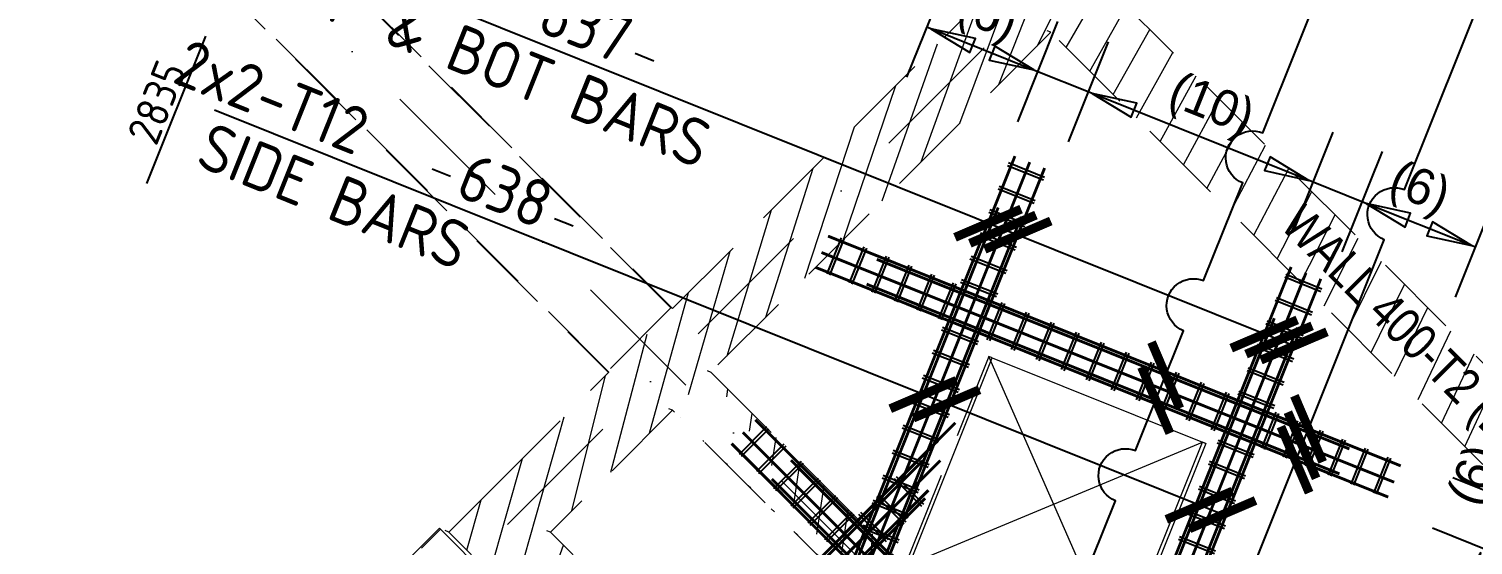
# Model space of a CAD drawing. Extents: x 660761725 to 1323371458, y 2734871439 to 5470067957.
# Drawn here: x 661887250 to 661895289, y 2735034278 to 2735037149 of the extents above; entities that cross this region are included whole.
import ezdxf
from ezdxf.enums import TextEntityAlignment as Align

# ---------------------------------------------------------------- set-up
doc = ezdxf.new("R2010")
doc.units = 0
for name, pattern in [('AXES', [1.95, 1.2, -0.25, 0.25, -0.25]), ('Hidden', [714.375, 476.25, -238.125]), ('sbp_axis_short', [10, 5, -2.5, 0, -2.5])]:
    doc.linetypes.add(name, pattern=pattern)
doc.layers.add('A-DETL', color=5, linetype='Continuous', lineweight=9, true_color=0x0000ff)
for name, color, linetype, lineweight in [('A-FLOR-PATT', 7, 'Continuous', 15), ('A-ROOF', 7, 'Continuous', 15), ('A-WALL-IDEN', 7, 'Continuous', 9), ('I-WALL', 7, 'Continuous', 15), ('S-GRID', 7, 'Continuous', 9)]:
    doc.layers.add(name, color=color, linetype=linetype, lineweight=lineweight)
for name, color, linetype in [('S-AXIS', 20, 'AXES'), ('S-RBAR-T12', 151, 'Continuous'), ('S-RBAR-T20', 10, 'Continuous'), ('S-RDIMO', 8, 'Continuous'), ('S-RSYMB', 7, 'Continuous'), ('S-SIMPLETEXT', 7, 'Continuous')]:
    doc.layers.add(name, color=color, linetype=linetype)
doc.styles.add('Arial Narrow_1', font='ARIALN.TTF', dxfattribs={"height": 199.9999999999998})
doc.styles.add('ARMACAD', font='isocp.shx')
pattern_1 = [(74.99999999999999, (0, 0), (-153.3407249233896, 41.08752341002518), [])]

# ---------------------------------------------------------------- blocks, each defined once
blk = doc.blocks.new('I am… All Range.')
at = {"layer": 'S-GRID', "color": 8, "linetype": 'sbp_axis_short', "lineweight": 13, "ltscale": 150}
for p, q in [((662618010.1861551, 2734519029.21969), (662684113.7569702, 2734585132.790505)), ((662618471.4835767, 2734543669.734396), (662647091.3762469, 2734515049.841725))]:
    blk.add_line(p, q, dxfattribs=at)
blk = doc.blocks.new('I am… Atomic.')
at = {"layer": 'A-FLOR-PATT', "transparency": 33554600}
h = blk.add_hatch(dxfattribs=at)
h.set_pattern_fill('ANSI31', color=8, scale=50, angle=30, style=0)
h.set_pattern_definition(pattern_1)
edge = h.paths.add_edge_path()
edge.add_line((662389967.6433319, 2734579123.010657), (662390007.8012236, 2734579503.468677))
edge.add_line((662342114.705975, 2734544592.546931), (662390007.8012234, 2734579503.468677))
edge.add_line((662363195.8073889, 2734559608.047176), (662389967.7690635, 2734579123.040917))
edge.add_line((662362417.6524743, 2734559040.823584), (662363719.8899552, 2734559990.06879))
edge.add_line((662346720.4841449, 2734547598.623516), (662362783.6519626, 2734559307.613063))
edge.add_line((662345821.5310795, 2734546943.346041), (662347578.010761, 2734548223.703842))
edge.add_line((662342292.6126368, 2734544370.997322), (662346307.4227723, 2734547297.529027))
edge.add_line((662325865.2845687, 2734528370.671522), (662342114.6925843, 2734544592.5523))
edge.add_line((662340490.7204528, 2734542572.157625), (662342149.9785906, 2734544228.604904))
edge.add_line((662339422.0417168, 2734541505.28928), (662341320.3495216, 2734543400.381265))
edge.add_line((662336597.6306283, 2734538685.662872), (662340136.8031961, 2734542218.839921))
edge.add_line((662332705.8949801, 2734534800.520002), (662336243.7133716, 2734538332.345168))
edge.add_line((662332253.0745114, 2734534348.466631), (662332782.9359009, 2734534877.430412))
edge.add_line((662326312.3910785, 2734528417.846987), (662332351.9776915, 2734534447.202265))
edge.add_line((662325865.2845687, 2734528370.671522), (662326312.3910785, 2734528417.846987))
h = blk.add_hatch(dxfattribs=at)
h.set_pattern_fill('ANSI31', color=8, scale=50, angle=30, style=0)
h.set_pattern_definition(pattern_1)
edge = h.paths.add_edge_path()
edge.add_line((662389967.6433319, 2734579123.010657), (662390007.8012236, 2734579503.468677))
edge.add_line((662390178.8400514, 2734578972.951882), (662393574.2351673, 2734576558.543434))
edge.add_line((662390389.9110394, 2734578822.862847), (662389967.7690635, 2734579123.040917))
edge.add_line((662401600.1085552, 2734571260.373601), (662390007.8012234, 2734579503.468677))
edge.add_line((662401045.2346829, 2734570742.112331), (662400996.5411683, 2734571280.666277))
edge.add_line((662400996.5411683, 2734571280.666277), (662391834.41239, 2734577795.702194))
edge.add_line((662401631.7932035, 2734570909.939), (662401600.1085552, 2734571260.373601))
edge.add_line((662398386.0115408, 2734568087.393885), (662401045.2346829, 2734570742.112331))
edge.add_line((662378065.801715, 2734545768.423274), (662383150.2610395, 2734551353.010825))
edge.add_line((662383150.2610395, 2734551353.010825), (662388234.7203641, 2734556937.598375))
edge.add_line((662388234.7203641, 2734556937.598375), (662393319.1796887, 2734562522.185926))
edge.add_line((662393319.1796887, 2734562522.185926), (662398403.6390133, 2734568106.773477))
edge.add_line((662377177.0145457, 2734544792.211362), (662378389.7704264, 2734546124.258873))
edge.add_line((662345219.5168241, 2734509691.243385), (662350637.7770958, 2734515642.46591))
edge.add_line((662350637.7770958, 2734515642.46591), (662356056.0373675, 2734521593.688435))
edge.add_line((662356056.0373675, 2734521593.688435), (662361474.2976393, 2734527544.91096))
edge.add_line((662361474.2976393, 2734527544.91096), (662366892.5579109, 2734533496.133485))
edge.add_line((662366892.5579109, 2734533496.133485), (662372310.8181826, 2734539447.35601))
edge.add_line((662372310.8181826, 2734539447.35601), (662377729.0784543, 2734545398.578536))
edge.add_line((662345267.5598451, 2734509156.384884), (662400082.3408674, 2734569362.972085))
edge.add_line((662401418.6805061, 2734570690.601139), (662400941.3227103, 2734570214.051982))
edge.add_line((662400082.3408674, 2734569362.972085), (662401631.7932035, 2734570909.939))
h = blk.add_hatch(dxfattribs=at)
h.set_pattern_fill('ANSI31', color=8, scale=50, angle=30, style=0)
h.set_pattern_definition(pattern_1)
edge = h.paths.add_edge_path()
edge.add_line((662345468.2720397, 2734510142.524049), (662345661.1307589, 2734509588.669044))
edge.add_line((662345219.5168241, 2734509691.243385), (662350637.7770958, 2734515642.46591))
edge.add_line((662350637.7770958, 2734515642.46591), (662356056.0373675, 2734521593.688435))
edge.add_line((662356056.0373675, 2734521593.688435), (662361474.2976393, 2734527544.91096))
edge.add_line((662361474.2976393, 2734527544.91096), (662366892.5579109, 2734533496.133485))
edge.add_line((662366892.5579109, 2734533496.133485), (662372310.8181826, 2734539447.35601))
edge.add_line((662372310.8181826, 2734539447.35601), (662377729.0784543, 2734545398.578536))
edge.add_line((662345267.5598451, 2734509156.384884), (662400082.3408674, 2734569362.972085))
h = blk.add_hatch(dxfattribs=at)
h.set_pattern_fill('ANSI31', color=8, scale=50, angle=30, style=0)
h.set_pattern_definition(pattern_1)
h.paths.add_polyline_path([(662350481.6833518, 2734529010.615821), (662347130.08703, 2734525664.697063), (662342140.050475, 2734530654.737032), (662345491.6468021, 2734534000.65579)])
h.paths.add_polyline_path([(662342706.3069187, 2734530654.268376), (662345491.6356469, 2734533434.878781), (662349911.8950287, 2734529014.616375), (662347128.9243566, 2734526231.647893)], flags=16)
h = blk.add_hatch(dxfattribs=at)
h.set_pattern_fill('ANSI31', color=8, scale=50, angle=30, style=0)
h.set_pattern_definition(pattern_1)
edge = h.paths.add_edge_path()
edge.add_line((662348021.9696456, 2734527120.834711), (662347809.619302, 2734526908.844087))
edge.add_line((662344677.9657329, 2734530464.840913), (662348021.9696456, 2734527120.834711))
edge.add_line((662346323.225431, 2734528395.238966), (662345892.8153635, 2734528825.649329))
edge.add_line((662344406.4214969, 2734530312.044213), (662343385.8280276, 2734531332.638381))
edge.add_line((662343598.1783756, 2734531544.629009), (662344677.9657329, 2734530464.840913))
edge.add_line((662346341.2036034, 2734528388.035919), (662347827.5974464, 2734526901.640992))
edge.add_line((662345892.8153635, 2734528825.649329), (662344406.4215387, 2734530312.044254))
at = {"layer": 'A-DETL', "color": 8, "linetype": 'Hidden', "lineweight": 9}
for p, q in [((662343376.195825, 2734531901.603003), (662336588.4740171, 2734538689.331543)), ((662336597.6306283, 2734538685.662872), (662343385.3559159, 2734531897.932939)), ((662336234.9845982, 2734538335.842422), (662343022.7064159, 2734531548.113872)), ((662343031.4386692, 2734531544.615224), (662336243.7133716, 2734538332.345168)), ((662343385.3559159, 2734531897.932939), (662345458.4881167, 2734533967.553276)), ((662345837.5190523, 2734533654.783303), (662350185.874626, 2734529306.424752)), ((662345491.6356456, 2734533434.878783), (662343598.1783756, 2734531544.629009)), ((662345491.6356456, 2734533434.878783), (662345470.6755298, 2734533443.276623)), ((662349915.4269156, 2734529011.084485), (662345491.6356456, 2734533434.878783)), ((662343376.195825, 2734531901.603003), (662343022.7064159, 2734531548.113872)), ((662343385.3559159, 2734531897.932939), (662343376.195825, 2734531901.603003)), ((662345145.8441398, 2734531632.084157), (662344677.965756, 2734530464.840971)), ((662345163.8222747, 2734531624.881071), (662345145.8441398, 2734531632.084157)), ((662345163.7756901, 2734531624.896658), (662345160.9057834, 2734531626.047002)), ((662342423.1842734, 2734530937.391204), (662343031.4386692, 2734531544.615224)), ((662343022.7064159, 2734531548.113872), (662343031.4386692, 2734531544.615224)), ((662343577.2175136, 2734531553.027148), (662343598.1783756, 2734531544.629009)), ((662343598.1783756, 2734531544.629009), (662344677.9657329, 2734530464.840913)), ((662343385.8280276, 2734531332.638381), (662342706.3069147, 2734530654.268369)), ((662343385.8280276, 2734531332.638381), (662343364.8670819, 2734531341.036553)), ((662344406.4214969, 2734530312.044213), (662343385.8280276, 2734531332.638381)), ((662342423.1842734, 2734530937.391204), (662342140.0504761, 2734530654.737032)), ((662342087.4257379, 2734530676.581545), (662339453.030753, 2734528046.646993)), ((662339459.4597347, 2734528041.227738), (662342093.3452317, 2734530670.653666)), ((662342087.4257379, 2734530676.581545), (662342093.3452317, 2734530670.653666)), ((662342093.3452317, 2734530670.653666), (662342446.9485404, 2734530316.450637)), ((662342140.0504761, 2734530654.737032), (662342119.0891988, 2734530663.135338)), ((662342140.0504761, 2734530654.737032), (662345289.7898604, 2734527504.995492)), ((662342706.3069147, 2734530654.268369), (662342685.3457012, 2734530662.666649)), ((662342706.3069147, 2734530654.268369), (662343726.9003743, 2734529633.674211))]:
    blk.add_line(p, q, dxfattribs=at)
at = {"layer": 'A-ROOF', "color": 8, "lineweight": 13}
for p, q in [((662344695.9438909, 2734530457.637886), (662345163.8222747, 2734531624.881071)), ((662345163.8222747, 2734531624.881071), (662346352.6803589, 2734531148.351455)), ((662345866.8249056, 2734529988.314012), (662346334.7022239, 2734531155.55454)), ((662346352.6803589, 2734531148.351455), (662345884.8019751, 2734529981.108269)), ((662346352.6803589, 2734531148.351455), (662346334.7022239, 2734531155.55454))]:
    blk.add_line(p, q, dxfattribs=at)
at = {"layer": 'I-WALL', "color": 8, "lineweight": 13}
for points in [[(662345866.8358136, 2734529988.30964), (662345145.8441398, 2734531632.084157)], [(662344677.965756, 2734530464.840971), (662346334.7022239, 2734531155.55454)]]:
    blk.add_lwpolyline(points, dxfattribs=at)
at = {"layer": 'A-WALL-IDEN', "color": 8, "insert": (662346901.3571664, 2734532494.35248), "char_height": 199.9999999999998, "width": 3070.463124999997, "attachment_point": 1, "rotation": 315, "style": 'Arial Narrow_1'}
blk.add_mtext('WALL 400-T2 (BELOW)', dxfattribs=at)
blk = doc.blocks.new('CADF_02')
at = {"color": 0}
blk.add_lwpolyline([(0, 0), (2.5, -0.4166666679084301), (2.5, 0.4166666679084301)], close=True, dxfattribs=at)
blk = doc.blocks.new('cadf_03')
at = {"color": 8}
blk.add_lwpolyline([(-3.725290298461914e-09, 2.99999999627471), (3.725290298461914e-09, -3.000000007450581)], dxfattribs=at)
blk.add_blockref('CADF_02', (0.2513523101806641, 0), dxfattribs=at)
blk = doc.blocks.new('cadf_04')
at = {"color": 8, "const_width": 0.5000000000000002}
blk.add_lwpolyline([(1.414213560521603, 1.414213564246893), (-1.414213556796312, -1.414213556796312)], dxfattribs=at)
blk = doc.blocks.new('cadf_10')
at = {"color": 1}
for p, q in [((-4.158496580606208, 1.201089783226742), (-5.644468778018359, 1.201089783226742)), ((4.158496580606207, 1.201089783226742), (5.644468778018359, 1.201089783226742))]:
    blk.add_line(p, q, dxfattribs=at)
at = {"style": 'ARMACAD'}
for tag, p in [('$COM1', (-10.93526643674234, 2.542619974829577)), ('$COM2', (-9.757982686735758, -5.302973364669228))]:
    blk.add_attdef(tag, text='', height=3.5, dxfattribs=at).set_placement(p, align=Align.BOTTOM_RIGHT)
at = {"color": 1, "style": 'ARMACAD'}
blk.add_attdef('$NUM', text='', height=3.5, dxfattribs=at).set_placement((0, 0), align=Align.CENTER)
blk = doc.blocks.new('*U842', base_point=(661888229.8443552, 2735036798.593325))
at = {"layer": 'S-RSYMB'}
blk.add_lwpolyline([(661888729.8443552, 2735037208.593325), (661888401.1551127, 2735036388.593325)], dxfattribs=at)
at = {"layer": 'S-RSYMB', "style": 'ARMACAD'}
blk.add_attdef('D0', text='', height=180, rotation=68.15708585006848, dxfattribs=at).set_placement((661888458.7558813, 2735036841.380588), align=Align.MIDDLE_CENTER)

msp = doc.modelspace()

# ---------------------------------------------------------------- linework, layer by layer
at = {"layer": 'S-RBAR-T12'}
for p, q in [((661892902.8360384, 2735036322.750881), (661892702.3432363, 2735036403.116524)), ((661892896.8830278, 2735036307.899563), (661892696.3902258, 2735036388.265206)), ((661892844.7941853, 2735036177.950525), (661892644.3013833, 2735036258.316168)), ((661892850.7471958, 2735036192.801843), (661892650.2543938, 2735036273.167486)), ((661892792.7053427, 2735036048.001487), (661892592.2125407, 2735036128.36713)), ((661892798.6583532, 2735036062.852805), (661892598.1655513, 2735036143.218448)), ((661892740.6165001, 2735035918.0524487), (661892540.1236982, 2735035998.418092)), ((661892746.5695107, 2735035932.903767), (661892546.0767088, 2735036013.26941)), ((661891692.62868, 2735035786.059647), (661891772.9943225, 2735035986.552449)), ((661891707.4799986, 2735035780.1066365), (661891787.8456411, 2735035980.5994387)), ((661891818.29317, 2735035735.6859145), (661891898.6588124, 2735035936.178716)), ((661891833.1444886, 2735035729.732904), (661891913.510131, 2735035930.2257056)), ((661891943.9576591, 2735035685.31218), (661892024.3233033, 2735035885.804981)), ((661891958.8089777, 2735035679.3591695), (661892039.1746219, 2735035879.8519707)), ((661892069.6221496, 2735035634.938446), (661892149.987793, 2735035835.431247)), ((661892084.4734682, 2735035628.9854355), (661892164.8391116, 2735035829.4782367)), ((661892688.5276576, 2735035788.1034107), (661892488.0348557, 2735035868.4690537)), ((661892694.4806682, 2735035802.954729), (661892493.9878663, 2735035883.320372)), ((661892195.2866398, 2735035584.5647135), (661892275.6522822, 2735035785.057515)), ((661892210.1379584, 2735035578.611703), (661892290.5036008, 2735035779.1045046)), ((661892642.3918257, 2735035673.005691), (661892441.8990238, 2735035753.371334)), ((661894239.7333254, 2735035769.630725), (661894440.2261274, 2735035689.265082)), ((661894245.6863359, 2735035784.4820433), (661894446.179138, 2735035704.1164002)), ((661892315.7186354, 2735035536.2999325), (661892396.0842782, 2735035736.792734)), ((661892330.569954, 2735035530.346922), (661892410.9355968, 2735035730.8397236)), ((661892636.4388151, 2735035658.1543727), (661892435.9460132, 2735035738.5200157)), ((661892583.5379848, 2735035419.2509713), (661892667.2521966, 2735035628.097639)), ((661892598.3893034, 2735035413.2979608), (661892682.1035151, 2735035622.1446285)), ((661894187.6444829, 2735035639.681687), (661894388.1372849, 2735035559.316044)), ((661894193.5974934, 2735035654.533005), (661894394.0902954, 2735035574.167362)), ((661892718.9217498, 2735035365.306796), (661892802.6359609, 2735035574.1534653)), ((661892733.7730684, 2735035359.3537855), (661892817.4872795, 2735035568.2004547)), ((661892858.152862, 2735035309.497321), (661892941.867073, 2735035518.3439913)), ((661892873.0041806, 2735035303.5443106), (661892956.7183917, 2735035512.3909807)), ((661894135.5556403, 2735035509.732649), (661894336.0484424, 2735035429.367006)), ((661894141.5086509, 2735035524.583967), (661894342.0014529, 2735035444.218324)), ((661892530.2218109, 2735035393.49535), (661892329.7290102, 2735035473.860993)), ((661892536.1748215, 2735035408.3466682), (661892335.6820208, 2735035488.7123113)), ((661892997.3839742, 2735035253.687847), (661893081.0981853, 2735035462.5345173)), ((661893012.2352928, 2735035247.7348366), (661893095.9495039, 2735035456.5815067)), ((661892479.0688403, 2735035265.554425), (661892278.5760382, 2735035345.920068)), ((661892485.0218508, 2735035280.405743), (661892284.5290488, 2735035360.771386)), ((661893136.6150863, 2735035197.878373), (661893220.3292974, 2735035406.7250433)), ((661893151.4664049, 2735035191.9253626), (661893235.180616, 2735035400.7720327)), ((661893275.8461986, 2735035142.068899), (661893359.5604097, 2735035350.9155693)), ((661893290.6975172, 2735035136.1158886), (661893374.4117283, 2735035344.9625587)), ((661894083.4667978, 2735035379.783611), (661894283.9595999, 2735035299.417968)), ((661894089.4198084, 2735035394.634929), (661894289.9126104, 2735035314.269286)), ((661893415.0773107, 2735035086.259425), (661893498.7915218, 2735035295.1060953)), ((661893429.9286293, 2735035080.3064146), (661893513.6428404, 2735035289.1530848)), ((661894037.3309659, 2735035264.685891), (661894237.8237679, 2735035184.320248)), ((661892423.2593662, 2735035126.323312), (661892222.7665641, 2735035206.688955)), ((661892429.2123767, 2735035141.17463), (661892228.7195747, 2735035221.540273)), ((661893554.3084229, 2735035030.449951), (661893638.022634, 2735035239.2966204)), ((661893569.1597415, 2735035024.4969406), (661893652.8739526, 2735035233.34361)), ((661893693.539535, 2735034974.640477), (661893777.2537462, 2735035183.4871464)), ((661894031.3779553, 2735035249.834573), (661894231.8707573, 2735035169.46893)), ((661893708.3908536, 2735034968.6874666), (661893792.1050647, 2735035177.534136)), ((661893832.7706473, 2735034918.831003), (661893916.4848584, 2735035127.6776724)), ((661893847.6219659, 2735034912.8779926), (661893931.336177, 2735035121.724662)), ((661893979.2891128, 2735035119.885535), (661894179.7819148, 2735035039.5198917)), ((661893985.2421234, 2735035134.736853), (661894185.7349254, 2735035054.37121)), ((661892367.4498919, 2735034987.0922), (661892166.95709, 2735035067.457843)), ((661892373.4029025, 2735035001.943518), (661892172.9101006, 2735035082.309161)), ((661892317.5934284, 2735034862.712406), (661892117.1006265, 2735034943.078049)), ((661894112.197449, 2735034816.1983953), (661894192.5630919, 2735035016.6911974)), ((661894127.0487676, 2735034810.2453847), (661894207.4144105, 2735035010.738187)), ((661894232.6230584, 2735034767.917683), (661894312.9887018, 2735034968.4104853)), ((661894247.474377, 2735034761.9646726), (661894327.8400204, 2735034962.4574747)), ((661891205.3395829, 2735034783.9380155), (661891358.074654, 2735034936.6730747)), ((661891216.653291, 2735034772.624306), (661891369.388362, 2735034925.3593655)), ((661892311.6404178, 2735034847.861088), (661892111.1476159, 2735034928.226731)), ((661893869.4075042, 2735034862.0327864), (661894069.9003057, 2735034781.6671433)), ((661894358.2891455, 2735034717.547933), (661894438.6547874, 2735034918.0407343)), ((661894373.1404641, 2735034711.5949225), (661894453.506106, 2735034912.0877237)), ((661894483.9552327, 2735034667.178182), (661894564.3208742, 2735034867.670985)), ((661891301.0696582, 2735034688.204899), (661891453.8047292, 2735034840.9399576)), ((661891312.3833662, 2735034676.8911896), (661891465.1184373, 2735034829.6262484)), ((661892255.8309437, 2735034708.629976), (661892055.3381418, 2735034788.995619)), ((661892261.7839543, 2735034723.481294), (661892061.2911524, 2735034803.846937)), ((661893863.4544936, 2735034847.181468), (661894063.9472952, 2735034766.815825)), ((661894498.8065513, 2735034661.2251716), (661894579.1721928, 2735034861.7179747)), ((661894609.6213189, 2735034616.808433), (661894689.986962, 2735034817.3012342)), ((661894624.4726375, 2735034610.8554225), (661894704.8382806, 2735034811.3482237)), ((661891396.7997326, 2735034592.4717817), (661891549.534805, 2735034745.2068386)), ((661891408.1134404, 2735034581.1580725), (661891560.8485129, 2735034733.8931293)), ((661893816.1769117, 2735034729.2353587), (661894016.6697134, 2735034648.8697157)), ((661893822.1299223, 2735034744.086677), (661894022.6227239, 2735034663.721034)), ((661894735.2874051, 2735034566.438682), (661894815.6530482, 2735034766.931484)), ((661894750.1387237, 2735034560.4856715), (661894830.5043668, 2735034760.9784737)), ((661891492.5298079, 2735034496.7386637), (661891645.2648795, 2735034649.4737206)), ((661891503.843516, 2735034485.4249544), (661891656.5785875, 2735034638.1600113)), ((661892200.0214696, 2735034569.398864), (661891999.5286677, 2735034649.764507)), ((661892205.9744802, 2735034584.250182), (661892005.4816782, 2735034664.615825)), ((661892220.7977744, 2735034493.1713867), (661892068.0627159, 2735034645.906459)), ((661892232.1114835, 2735034504.485095), (661892079.3764249, 2735034657.220167)), ((661891588.259883, 2735034401.0055456), (661891740.9949542, 2735034553.7406044)), ((661891599.5735911, 2735034389.6918364), (661891752.3086623, 2735034542.426895)), ((661892121.8028209, 2735034394.1764417), (661891969.0677623, 2735034546.911514)), ((661892133.11653, 2735034405.49015), (661891980.3814713, 2735034558.225222)), ((661893760.3674376, 2735034590.0042458), (661893960.8602393, 2735034509.6386037)), ((661893766.3204482, 2735034604.855564), (661893966.8132498, 2735034524.489922)), ((661891680.0083983, 2735034309.26916), (661891832.7434697, 2735034462.0042176)), ((661892144.2119955, 2735034430.167752), (661891943.7191936, 2735034510.533395)), ((661892150.165006, 2735034445.01907), (661891949.6722041, 2735034525.384713)), ((661893710.510974, 2735034465.624452), (661893911.0037757, 2735034385.25881)), ((661891691.3221064, 2735034297.9554505), (661891844.0571778, 2735034450.6905084)), ((661892022.8078674, 2735034295.1814966), (661891870.0728087, 2735034447.916568)), ((661892034.1215764, 2735034306.495205), (661891881.3865178, 2735034459.230276)), ((661892094.3555319, 2735034305.787957), (661891893.8627299, 2735034386.153601)), ((661893704.5579635, 2735034450.7731338), (661893905.0507652, 2735034370.4074917)), ((661892088.4025214, 2735034290.936639), (661891887.9097193, 2735034371.302283)), ((661893648.7484893, 2735034311.5420218), (661893849.241291, 2735034231.1763797)), ((661893654.7014998, 2735034326.39334), (661893855.1943016, 2735034246.027698))]:
    msp.add_line(p, q, dxfattribs=at)
at = {"layer": 'S-RBAR-T12', "const_width": 16}
for points in [[(661892645.2704376, 2735036155.441481), (661891771.689965, 2735033976.069918)], [(661892774.17664, 2735036103.770648), (661891925.1237048, 2735033985.589347)], [(661891969.612561, 2735035867.250394), (661894600.2992092, 2735034812.764538)], [(661894544.7788333, 2735034674.254657), (661891912.9319258, 2735035729.205591)], [(661894181.8537263, 2735035539.516605), (661893127.5059592, 2735032909.174452)], [(661894310.759929, 2735035487.845773), (661893256.4121611, 2735032857.50362)], [(661892226.4877791, 2735034748.929179), (661890432.9669099, 2735032955.408461)], [(661891491.9354455, 2735034749.662378), (661895994.2558998, 2735030247.341545)], [(661895888.7393103, 2735030141.824965), (661891385.5349722, 2735034645.029681)], [(661892257.2635727, 2735034583.30394), (661890531.1674247, 2735032857.207937)]]:
    msp.add_lwpolyline(points, dxfattribs=at)
at = {"layer": 'S-RBAR-T20', "const_width": 16}
for points in [[(661891735.862275, 2735033940.242229), (661892738.394515, 2735036441.317199)], [(661891871.4411324, 2735034039.271923), (661892821.0049756, 2735036408.203578)], [(661891939.8884236, 2735033970.824628), (661892903.6154348, 2735036375.089957)], [(661894885.7891517, 2735034718.678042), (661891698.1780547, 2735035996.401795)], [(661894849.3269619, 2735034627.713716), (661891661.7158648, 2735035905.437468)], [(661894816.2133405, 2735034545.103256), (661891628.6022431, 2735035822.827008)], [(661893076.6965609, 2735032834.016429), (661894275.6528285, 2735035825.121746)], [(661893145.1438512, 2735032765.569135), (661894358.2632887, 2735035792.008124)], [(661893213.5911424, 2735032697.12184), (661894440.8737488, 2735035758.894503)], [(661890207.0239097, 2735032757.644199), (661892407.3943946, 2735034958.014499)], [(661896219.7441175, 2735030048.565692), (661891293.1596124, 2735034975.150612)], [(661896150.4476501, 2735029979.269231), (661891223.8631448, 2735034905.85415)], [(661896087.515144, 2735029916.33673), (661891160.9306381, 2735034842.921649)], [(661890269.9564109, 2735032694.711693), (661892323.2540551, 2735034748.009163)], [(661890332.888912, 2735032631.779187), (661892239.1137174, 2735034538.003832)]]:
    msp.add_lwpolyline(points, dxfattribs=at)
at = {"layer": 'S-RDIMO'}
for p, q in [((661894291.2541798, 2735035385.62994), (661888662.6025862, 2735037641.821683)), ((661892866.1139851, 2735036911.083544), (661892247.3058162, 2735037159.126945)), ((661893145.5091965, 2735036799.090617), (661892866.1139851, 2735036911.083544)), ((661894398.1545284, 2735036296.979586), (661893145.5091965, 2735036799.090617)), ((661893893.737, 2735034447.474633), (661888283.5802779, 2735036696.252882)), ((661894669.9533861, 2735036188.031588), (661894398.1545285, 2735036296.979586)), ((661895302.1814684, 2735035934.608942), (661894669.9533861, 2735036188.031588))]:
    msp.add_line(p, q, dxfattribs=at)
for points in [[(661892909.4359764, 2735033556.499735), (661893297.584044, 2735034524.835094, -1), (661893409.2029923, 2735034803.297318), (661893676.6063526, 2735035470.403895, -1), (661893788.2253009, 2735035748.866119), (661894006.140901, 2735036292.512728, -1), (661894117.7598493, 2735036570.974952), (661895705.7136168, 2735040532.53475)], [(661893690.6703173, 2735033222.999894), (661894794.4029614, 2735035976.545341, -1), (661894906.0219097, 2735036255.007565), (661896493.975677, 2735040216.567359)]]:
    msp.add_lwpolyline(points, format="xyb", dxfattribs=at)

# ---------------------------------------------------------------- block references
at = {"layer": 'S-AXIS'}
for name, p in [('I am… All Range.', (-739763.2984656096, 503695.4297404289)), ('I am… Atomic.', (-452552.6789346933, 503695.4297404289))]:
    msp.add_blockref(name, p, dxfattribs=at)
at = {"layer": 'S-RDIMO'}
for name, p, xscale, yscale, zscale, rotation in [('cadf_03', (661892247.3058162, 2735037159.126945), 100, 100, 100, 338.1570858540836), ('cadf_03', (661892866.1139851, 2735036911.083544), 100, 100, 100, 158.1570858540836), ('cadf_03', (661893145.5091965, 2735036799.090617), 99.99999999999999, 99.99999999999999, 99.99999999999999, 338.1570858408699), ('cadf_03', (661894398.1545285, 2735036296.979586), 100, 100, 100, 158.1570858408699), ('cadf_03', (661894669.9533861, 2735036188.031588), 99.99999999999999, 99.99999999999999, 99.99999999999999, 338.1570858208387), ('cadf_03', (661895302.1814684, 2735035934.608942), 100, 100, 100, 158.1570858208387), ('cadf_04', (661892588.7749456, 2735036068.052634), 100, 100, 100, 158.1570858393066), ('cadf_04', (661892671.385406, 2735036034.939013), 100, 100, 100, 158.1570858393066), ('cadf_04', (661892753.995865, 2735036001.825392), 100, 100, 100, 158.1570858393066), ('cadf_04', (661894126.0332595, 2735035451.857183), 100, 100, 100, 158.1570858393066), ('cadf_04', (661894208.6437197, 2735035418.743561), 100, 100, 100, 158.1570858393066), ('cadf_04', (661894291.2541798, 2735035385.62994), 100, 100, 100, 158.1570858393066), ('cadf_04', (661893577.3571489, 2735035222.801185), 100, 100, 100, 68.15708584392225), ('cadf_04', (661892228.2475083, 2735035115.070338), 99.99999999999994, 99.99999999999994, 99.99999999999994, 158.1570858331236), ('cadf_04', (661892357.1537108, 2735035063.399507), 99.99999999999994, 99.99999999999994, 99.99999999999994, 158.1570858331236), ('cadf_04', (661893521.8367732, 2735035084.291303), 100, 100, 100, 68.15708584392226), ('cadf_04', (661894372.6469265, 2735034924.36625), 100, 100, 100, 68.15708583065154), ('cadf_04', (661894336.1847364, 2735034833.401923), 100, 100, 100, 68.15708583065154), ('cadf_04', (661894297.2802085, 2735034753.112694), 100, 100, 100, 68.15708583065154), ('cadf_03', (661895453.5253884, 2735034542.649492), 100, 100, 100, 68.1570857923201), ('cadf_04', (661893764.8307976, 2735034499.145464), 100, 100, 100, 158.1570858331236), ('cadf_04', (661893893.737, 2735034447.474633), 100, 100, 100, 158.1570858331236), ('cadf_03', (661895340.3455273, 2735034260.29317), 100, 100, 100, 248.1570857984577)]:
    msp.add_blockref(name, p, dxfattribs=dict(at, xscale=xscale, yscale=yscale, zscale=zscale, rotation=rotation))
at = {"layer": 'S-RSYMB'}
msp.add_blockref('*U842', (661887733.227269, 2735036698.177468), dxfattribs=at).add_auto_attribs({'D0': '2835'})
at = {"layer": 'S-SIMPLETEXT'}
ref = msp.add_blockref('cadf_10', (661890301.4082416, 2735037045.522619), dxfattribs=dict(at, xscale=75.0000000221398, yscale=75, zscale=75, rotation=338.1570858178321))
ref.add_attrib('$NUM', '637', dxfattribs={"color": 1, "height": 262.5, "rotation": 338.1570855381157, "style": 'ARMACAD', "flags": 2}).set_placement((661890301.4082416, 2735037045.522619), align=Align.CENTER)
ref.add_attrib('$COM1', '2x6-T20         ', dxfattribs={"height": 262.5, "rotation": 338.1570855381157, "style": 'ARMACAD', "flags": 2}).set_placement((661890776.4384849, 2735036855.11124), align=Align.RIGHT)
ref = msp.add_blockref('cadf_10', (661889853.3426692, 2735036127.629157), dxfattribs=dict(at, xscale=75.0000000221398, yscale=75, zscale=75, rotation=338.1570858178321))
ref.add_attrib('$NUM', '638', dxfattribs={"color": 1, "height": 262.5, "rotation": 338.1570855381157, "style": 'ARMACAD', "flags": 2}).set_placement((661889853.3426692, 2735036127.629157), align=Align.CENTER)
ref.add_attrib('$COM1', '2x2-T12         ', dxfattribs={"height": 262.5, "rotation": 338.1570855381157, "style": 'ARMACAD', "flags": 2}).set_placement((661890321.1520116, 2735035940.112207), align=Align.RIGHT)

# ---------------------------------------------------------------- texts
at = {"layer": 'S-RDIMO'}
for s, rotation, p in [('(6)', 338.1570858540836, (661892402.98298, 2735037204.459768)), ('(10)', 338.1570858389869, (661893578.5982882, 2735036733.225492)), ('(6)', 338.1570858208387, (661894806.0011781, 2735036241.232658)), ('(6)', 68.15708579232013, (661895321.3274753, 2735034481.619307))]:
    msp.add_text(s, height=200, rotation=rotation, dxfattribs=at).set_placement(p)
at = {"layer": 'S-SIMPLETEXT', "style": 'ARMACAD'}
for s, height, p in [('TOP & BOT BARS', 262.4999999999998, (661890977.3378515, 2735036369.024005)), ('SIDE BARS', 262.4999999999999, (661889634.1070428, 2735035803.860074))]:
    msp.add_text(s, height=height, rotation=338.1571159799673, dxfattribs=at).set_placement(p, align=Align.RIGHT)

doc.saveas('drawing.dxf')
